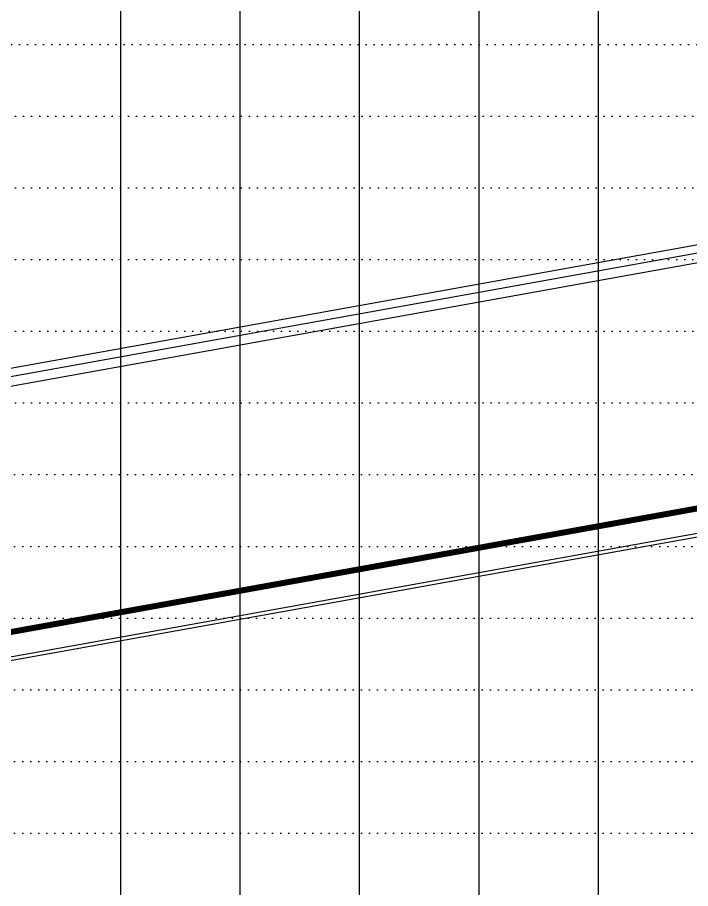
# Model space of a CAD drawing. Header units: millimetres. Extents: x -1499 to 6658, y -12483 to -6008.
# Drawn here: x 2378.9 to 2491.6, y -6683.3 to -6537.5 of the extents above; entities that cross this region are included whole.
import ezdxf

# ---------------------------------------------------------------- set-up
doc = ezdxf.new("R2010")
doc.units = ezdxf.units.MM
doc.linetypes.add('A-DOTLN01H', pattern=[0.125, 0, -0.125])
for name, color, linetype in [('CR-GRID', 56, 'A-DOTLN01H'), ('CS-CONC-MAJR', 4, 'Continuous'), ('CS-EXCV', 3, 'A-DIGLN01'), ('수직그리드', 1, 'Continuous'), ('종단계획선', 7, 'Continuous')]:
    doc.layers.add(name, color=color, linetype=linetype)
doc.linetypes.add('A-DIGLN01', pattern='A,0.9,-0.2,[19,kscals.shx,S=0.1,R=180,X=0,Y=0],0.9', length=2)

msp = doc.modelspace()

# ---------------------------------------------------------------- linework, layer by layer
at = {"layer": 'CR-GRID', "linetype": 'A-DOTLN01H', "ltscale": 10}
for p, q in [((2236.16, -6542.06), (5427.83, -6542.06)), ((236.16, -6554.06), (5427.83, -6554.06)), ((236.16, -6566.06), (5427.83, -6566.06)), ((236.16, -6590.06), (5427.83, -6590.06)), ((236.16, -6602.06), (5427.83, -6602.06)), ((1436.16, -6614.06), (5427.83, -6614.06)), ((1436.16, -6626.06), (5427.83, -6626.06)), ((1436.16, -6650.06), (5427.83, -6650.06)), ((1436.16, -6662.06), (5427.83, -6662.06)), ((1436.16, -6674.06), (5427.83, -6674.06))]:
    msp.add_line(p, q, dxfattribs=at)
at = {"layer": 'CR-GRID', "color": 6, "linetype": 'A-DOTLN01H', "ltscale": 10}
for p, q in [((236.16, -6578.06), (5427.83, -6578.06)), ((1436.16, -6638.06), (5427.83, -6638.06))]:
    msp.add_line(p, q, dxfattribs=at)
at = {"layer": 'CS-CONC-MAJR', "elevation": 82.5}
for points in [[(3142.14, -6491.68, 0.042096), (2768.49, -6527.35), (2335.87, -6605.2)], [(3142.16, -6493.28, 0.042096), (2768.77, -6528.93), (2336.16, -6606.77)], [(2336.16, -6652.05), (2768.77, -6574.21, -0.041683), (3142.16, -6538.56, -3.519972)]]:
    msp.add_lwpolyline(points, format="xyb", dxfattribs=at)
at = {"layer": 'CS-EXCV', "ltscale": 5}
for points in [[(3142.16, -6490.28, 0.042096), (2768.77, -6525.93), (2336.16, -6603.77)], [(2336.16, -6652.65), (2768.77, -6574.81, -0.041683), (3142.16, -6539.16, -3.519972)]]:
    msp.add_lwpolyline(points, format="xyb", dxfattribs=at)
at = {"layer": '수직그리드'}
for p, q in [((2456.16, -6385.84), (2456.16, -7598.06)), ((2476.16, -6390.22), (2476.16, -7598.06)), ((2436.16, -6417.38), (2436.16, -7598.06)), ((2416.16, -6463.84), (2416.16, -7598.06)), ((2396.16, -6465.98), (2396.16, -7598.06))]:
    msp.add_line(p, q, dxfattribs=at)
at = {"layer": '종단계획선', "const_width": 1, "flags": 128}
msp.add_lwpolyline([(1236.16, -6845.82), (2766.16, -6570.52)], dxfattribs=at)

doc.saveas('drawing.dxf')
